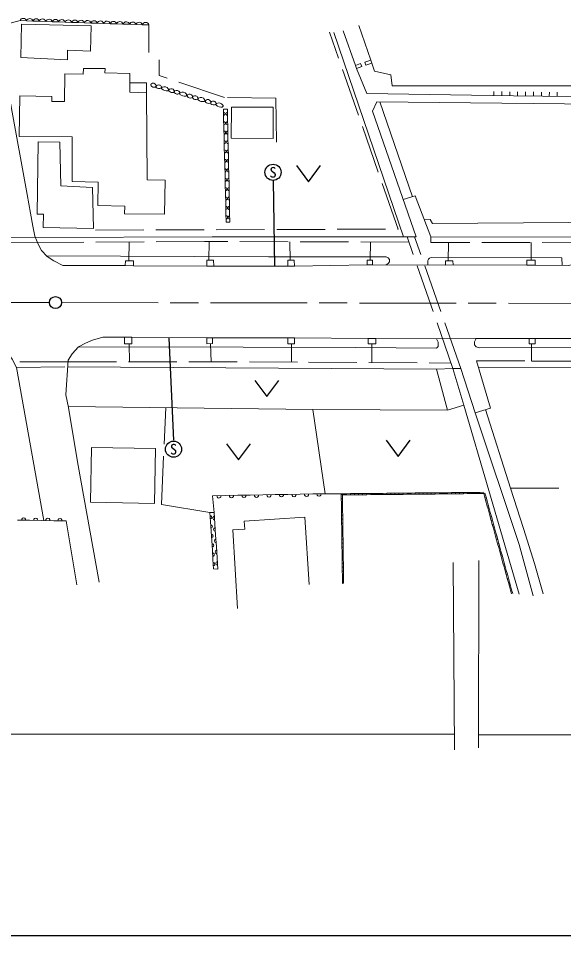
# Model space of a CAD drawing. Units: millimetres, scale not verified. Extents: x 40000 to 680000, y 20000 to 380000.
# Drawn here: x 172513 to 240242, y 205000 to 318932 of the extents above; entities that cross this region are included whole.
import ezdxf
from ezdxf.enums import TextEntityAlignment as Align

# ---------------------------------------------------------------- set-up
doc = ezdxf.new("R2010")
doc.units = ezdxf.units.MM
doc.header["$LTSCALE"] = 1000
doc.linetypes.add('CHAIN', pattern=[18.5, 12, -1.5, 3.5, -1.5])
doc.linetypes.add('DASHED', pattern=[7.5, 6, -1.5])
for name, color, linetype, lineweight in [('M-BGD', 7, 'Continuous', 9), ('M-BGD-EXST', 7, 'Continuous', 25), ('M-BMK', 2, 'CHAIN', 13), ('M-BMK-SRVR', 3, 'Continuous', 25), ('M-STR-HTXT', 7, 'Continuous', 13), ('M-TTL-BAND', 7, 'Continuous', 25)]:
    doc.layers.add(name, color=color, linetype=linetype, lineweight=lineweight)
doc.styles.add('ＭＳ ゴシック', font='')
doc.styles.get('ＭＳ ゴシック').set_extended_font_data('MS Gothic')

msp = doc.modelspace()

# ---------------------------------------------------------------- linework, layer by layer
at = {"layer": 'M-BGD'}
for p, q in [((173524, 318619), (172725, 318645)), ((174324, 318592), (173524, 318619)), ((175124, 318565), (174324, 318592)), ((175924, 318538), (175124, 318565)), ((176724, 318511), (175924, 318538)), ((177523, 318484), (176724, 318511)), ((178323, 318458), (177523, 318484)), ((179123, 318431), (178323, 318458)), ((179923, 318404), (179123, 318431)), ((180722, 318377), (179923, 318404)), ((181522, 318350), (180722, 318377)), ((182322, 318323), (181522, 318350)), ((183122, 318296), (182322, 318323)), ((183922, 318270), (183122, 318296)), ((184721, 318243), (183922, 318270)), ((185521, 318216), (184721, 318243)), ((186321, 318189), (185521, 318216)), ((187121, 318162), (186321, 318189)), ((187921, 318135), (187121, 318162)), ((188720, 318108), (187921, 318135)), ((188720, 318108), (188720, 314684)), ((214795, 318038), (216284, 313732)), ((211696, 317168), (220345, 291779)), ((214401, 313089), (212871, 317387)), ((216284, 313732), (215540, 313478)), ((215666, 313109), (215540, 313478)), ((215666, 313109), (216410, 313363)), ((216410, 313363), (216284, 313732)), ((214401, 313089), (215029, 313303)), ((214401, 313089), (214527, 312720)), ((214527, 312720), (215155, 312934)), ((215155, 312934), (215029, 313303)), ((231576, 309839), (231570, 309340)), ((232560, 309829), (232554, 309329)), ((233544, 309818), (233539, 309318)), ((234528, 309807), (234523, 309307)), ((235513, 309796), (235507, 309296)), ((236497, 309786), (236492, 309286)), ((237481, 309775), (237476, 309275)), ((238466, 309764), (238460, 309264)), ((239450, 309753), (239444, 309253)), ((197979, 307658), (198008, 306489)), ((197979, 307658), (198474, 307658)), ((198500, 306489), (198474, 307658)), ((198980, 307913), (198963, 304033)), ((204160, 307891), (198980, 307913)), ((204143, 304011), (204160, 307891)), ((221471, 296775), (217418, 308578)), ((198008, 306489), (198037, 305319)), ((198526, 305319), (198500, 306489)), ((198037, 305319), (198065, 304150)), ((198552, 304150), (198526, 305319)), ((198065, 304150), (198094, 302981)), ((198578, 302980), (198552, 304150)), ((198963, 304033), (204143, 304011)), ((198094, 302981), (198123, 301811)), ((198603, 301811), (198578, 302980)), ((198123, 301811), (198152, 300642)), ((198629, 300641), (198603, 301811)), ((198152, 300642), (198181, 299472)), ((198655, 299472), (198629, 300641)), ((198181, 299472), (198210, 298303)), ((198681, 298303), (198655, 299472)), ((198210, 298303), (198238, 297134)), ((198706, 297133), (198681, 298303)), ((198238, 297134), (198267, 295964)), ((198732, 295964), (198706, 297133)), ((198267, 295964), (198296, 294795)), ((198758, 294794), (198732, 295964)), ((198296, 294795), (198325, 293626)), ((198784, 293625), (198758, 294794)), ((198325, 293626), (198784, 293625)), ((223757, 291780), (223756, 291089)), ((185812, 288832), (185801, 288222)), ((186812, 288813), (185812, 288832)), ((186801, 288204), (186812, 288813)), ((196767, 288908), (195917, 288901)), ((195917, 288901), (195924, 288151)), ((196774, 288158), (196767, 288908)), ((206787, 288915), (205987, 288909)), ((205987, 288909), (205992, 288149)), ((206792, 288155), (206787, 288915)), ((215846, 288311), (206792, 288155)), ((216498, 288900), (215838, 288891)), ((215838, 288891), (215846, 288311)), ((215846, 288311), (216506, 288320)), ((216506, 288320), (216498, 288900)), ((225580, 288295), (216506, 288320)), ((226497, 288831), (225577, 288825)), ((225577, 288825), (225580, 288295)), ((225580, 288295), (226500, 288301)), ((226500, 288301), (226497, 288831)), ((235670, 288296), (226500, 288301)), ((235673, 288906), (235670, 288296)), ((235670, 288296), (236720, 288291)), ((236723, 288901), (235673, 288906)), ((236720, 288291), (236723, 288901)), ((185801, 288222), (178039, 288245)), ((185801, 288222), (186801, 288204)), ((195924, 288151), (186801, 288204)), ((195924, 288151), (196774, 288158)), ((205992, 288149), (196774, 288158)), ((205992, 288149), (206792, 288155)), ((185702, 279338), (185696, 278498)), ((186622, 279332), (185702, 279338)), ((186616, 278492), (186622, 279332)), ((186622, 279332), (195907, 279243)), ((196627, 279257), (195907, 279243)), ((195907, 279243), (195922, 278513)), ((196627, 279257), (205986, 279248)), ((196642, 278528), (196627, 279257)), ((206816, 279251), (205986, 279248)), ((205986, 279248), (205989, 278508)), ((206819, 278511), (206816, 279251)), ((206816, 279251), (215964, 279184)), ((216904, 279184), (215964, 279184)), ((215964, 279184), (215964, 278514)), ((216904, 278514), (216904, 279184)), ((216904, 279184), (224498, 279126)), ((224498, 279126), (229296, 279167)), ((229296, 279167), (235947, 279155)), ((236717, 279162), (235947, 279155)), ((235947, 279155), (235952, 278495)), ((236717, 279162), (246019, 279163)), ((236722, 278502), (236717, 279162)), ((185696, 278498), (186616, 278492)), ((195922, 278513), (196642, 278528)), ((205989, 278508), (206819, 278511)), ((215964, 278514), (216904, 278514)), ((235952, 278495), (236722, 278502)), ((209089, 270354), (178723, 270702)), ((181592, 265643), (181457, 258834)), ((189550, 265487), (181592, 265643)), ((189416, 258678), (189550, 265487)), ((202863, 259751), (204417, 259778)), ((204417, 259778), (205971, 259804)), ((205971, 259804), (207524, 259831)), ((207524, 259831), (209078, 259858)), ((209078, 259858), (210632, 259885)), ((213266, 259891), (212614, 259884)), ((212623, 259235), (212614, 259885)), ((212614, 259885), (212766, 259735)), ((213266, 259891), (213768, 259896)), ((213266, 259891), (213268, 259741)), ((213768, 259896), (214269, 259901)), ((213768, 259896), (213769, 259746)), ((214269, 259901), (214771, 259906)), ((214269, 259901), (214271, 259751)), ((214771, 259906), (215272, 259911)), ((214771, 259906), (214773, 259756)), ((215272, 259911), (215774, 259916)), ((215272, 259911), (215274, 259761)), ((215274, 259761), (215776, 259766)), ((215774, 259916), (216276, 259922)), ((215774, 259916), (215776, 259766)), ((215776, 259766), (216277, 259772)), ((216276, 259922), (216777, 259927)), ((216276, 259922), (216277, 259772)), ((216277, 259772), (216779, 259777)), ((216777, 259927), (217279, 259932)), ((216777, 259927), (216779, 259777)), ((216779, 259777), (217280, 259782)), ((217279, 259932), (217780, 259937)), ((217279, 259932), (217280, 259782)), ((217280, 259782), (217782, 259787)), ((217780, 259937), (218282, 259942)), ((217780, 259937), (217782, 259787)), ((217782, 259787), (218283, 259792)), ((218282, 259942), (218783, 259948)), ((218282, 259942), (218283, 259792)), ((218283, 259792), (218785, 259798)), ((218783, 259948), (219285, 259953)), ((218783, 259948), (218785, 259798)), ((218785, 259798), (219286, 259803)), ((219285, 259953), (219786, 259958)), ((219285, 259953), (219286, 259803)), ((219286, 259803), (219788, 259808)), ((219786, 259958), (220288, 259963)), ((219786, 259958), (219788, 259808)), ((219788, 259808), (220289, 259813)), ((220288, 259963), (220789, 259968)), ((220288, 259963), (220289, 259813)), ((220289, 259813), (220791, 259818)), ((220789, 259968), (221291, 259973)), ((220789, 259968), (220791, 259818)), ((220791, 259818), (221292, 259823)), ((221291, 259973), (221792, 259979)), ((221291, 259973), (221292, 259823)), ((221292, 259823), (221794, 259829)), ((221792, 259979), (222294, 259984)), ((221792, 259979), (221794, 259829)), ((221794, 259829), (222296, 259834)), ((222294, 259984), (222796, 259989)), ((222294, 259984), (222296, 259834)), ((222296, 259834), (222797, 259839)), ((222796, 259989), (223297, 259994)), ((222796, 259989), (222797, 259839)), ((222797, 259839), (223299, 259844)), ((223297, 259994), (223799, 259999)), ((223297, 259994), (223299, 259844)), ((223299, 259844), (223800, 259849)), ((223799, 259999), (224300, 260004)), ((223799, 259999), (223800, 259849)), ((223800, 259849), (224302, 259854)), ((224300, 260004), (224802, 260010)), ((224300, 260004), (224302, 259854)), ((224302, 259854), (224803, 259860)), ((224802, 260010), (225303, 260015)), ((224802, 260010), (224803, 259860)), ((224803, 259860), (225305, 259865)), ((225303, 260015), (225805, 260020)), ((225303, 260015), (225305, 259865)), ((225305, 259865), (225806, 259870)), ((225805, 260020), (226306, 260025)), ((225805, 260020), (225806, 259870)), ((225806, 259870), (226308, 259875)), ((226306, 260025), (226808, 260030)), ((226306, 260025), (226308, 259875)), ((226308, 259875), (226809, 259880)), ((226808, 260030), (227309, 260035)), ((226808, 260030), (226809, 259880)), ((226809, 259880), (227311, 259885)), ((227309, 260035), (227811, 260041)), ((227309, 260035), (227311, 259885)), ((227311, 259885), (227812, 259891)), ((227811, 260041), (228312, 260046)), ((227811, 260041), (227812, 259891)), ((227812, 259891), (228314, 259896)), ((228312, 260046), (228814, 260051)), ((228312, 260046), (228314, 259896)), ((228314, 259896), (228815, 259901)), ((228814, 260051), (229315, 260056)), ((228814, 260051), (228815, 259901)), ((228815, 259901), (229317, 259906)), ((229315, 260056), (229817, 260061)), ((229315, 260056), (229317, 259906)), ((229317, 259906), (229819, 259911)), ((229817, 260061), (230319, 260066)), ((229817, 260061), (229819, 259911)), ((229819, 259911), (230320, 259916)), ((230465, 259956), (230320, 259916)), ((230320, 259916), (230453, 259436)), ((230465, 259956), (230597, 259476)), ((181457, 258834), (189416, 258678)), ((196648, 259643), (198202, 259670)), ((196648, 259643), (196818, 257552)), ((198202, 259670), (199756, 259697)), ((199756, 259697), (201310, 259724)), ((201310, 259724), (202863, 259751)), ((212623, 259235), (212773, 259237)), ((212630, 258736), (212623, 259235)), ((212630, 258736), (212780, 258738)), ((212637, 258237), (212630, 258736)), ((212766, 259735), (213268, 259741)), ((212773, 259237), (212766, 259735)), ((212780, 258738), (212773, 259237)), ((212787, 258239), (212780, 258738)), ((213268, 259741), (213769, 259746)), ((213769, 259746), (214271, 259751)), ((214271, 259751), (214773, 259756)), ((214773, 259756), (215274, 259761)), ((230597, 259476), (230453, 259436)), ((230453, 259436), (230585, 258956)), ((230730, 258996), (230585, 258956)), ((230585, 258956), (230718, 258476)), ((230597, 259476), (230730, 258996)), ((230730, 258996), (230863, 258516)), ((196313, 257552), (190289, 258549)), ((196388, 256386), (196313, 257552)), ((196313, 257552), (196818, 257552)), ((196818, 257552), (196915, 256146)), ((212637, 258237), (212787, 258239)), ((212644, 257738), (212637, 258237)), ((212644, 257738), (212794, 257740)), ((212651, 257239), (212644, 257738)), ((212794, 257740), (212787, 258239)), ((212801, 257241), (212794, 257740)), ((230863, 258516), (230718, 258476)), ((230718, 258476), (230851, 257996)), ((230995, 258036), (230851, 257996)), ((230851, 257996), (230983, 257516)), ((230863, 258516), (230995, 258036)), ((231128, 257556), (230983, 257516)), ((230983, 257516), (231116, 257036)), ((230995, 258036), (231128, 257556)), ((231128, 257556), (231260, 257076)), ((172413, 256610), (173919, 256584)), ((173919, 256584), (175425, 256557)), ((175425, 256557), (176931, 256531)), ((176931, 256531), (178437, 256505)), ((179780, 248576), (178437, 256505)), ((196463, 255221), (196388, 256386)), ((212651, 257239), (212801, 257241)), ((212657, 256740), (212651, 257239)), ((212657, 256740), (212807, 256742)), ((212664, 256241), (212657, 256740)), ((212807, 256742), (212801, 257241)), ((212814, 256243), (212807, 256742)), ((231260, 257076), (231116, 257036)), ((231116, 257036), (231248, 256556)), ((231393, 256596), (231248, 256556)), ((231248, 256556), (231381, 256076)), ((231260, 257076), (231393, 256596)), ((231393, 256596), (231526, 256116)), ((196538, 254056), (196463, 255221)), ((196915, 256146), (197012, 254741)), ((212664, 256241), (212814, 256243)), ((212671, 255742), (212664, 256241)), ((212671, 255742), (212821, 255744)), ((212678, 255243), (212671, 255742)), ((212678, 255243), (212828, 255245)), ((212685, 254744), (212678, 255243)), ((212821, 255744), (212814, 256243)), ((212828, 255245), (212821, 255744)), ((212835, 254746), (212828, 255245)), ((231526, 256116), (231381, 256076)), ((231381, 256076), (231514, 255597)), ((231658, 255636), (231514, 255597)), ((231514, 255597), (231646, 255117)), ((231526, 256116), (231658, 255636)), ((231658, 255636), (231791, 255156)), ((197012, 254741), (197110, 253335)), ((212685, 254744), (212835, 254746)), ((212692, 254246), (212685, 254744)), ((212692, 254246), (212842, 254248)), ((212698, 253747), (212692, 254246)), ((212842, 254248), (212835, 254746)), ((212848, 253749), (212842, 254248)), ((231791, 255156), (231646, 255117)), ((231646, 255117), (231779, 254637)), ((231924, 254676), (231779, 254637)), ((231779, 254637), (231912, 254157)), ((231791, 255156), (231924, 254676)), ((232056, 254196), (231912, 254157)), ((231912, 254157), (232044, 253677)), ((231924, 254676), (232056, 254196)), ((232056, 254196), (232189, 253716)), ((196613, 252891), (196538, 254056)), ((197110, 253335), (197207, 251930)), ((212698, 253747), (212848, 253749)), ((212705, 253248), (212698, 253747)), ((212705, 253248), (212855, 253250)), ((212712, 252749), (212705, 253248)), ((212855, 253250), (212848, 253749)), ((212862, 252751), (212855, 253250)), ((232189, 253716), (232044, 253677)), ((232044, 253677), (232177, 253197)), ((232321, 253237), (232177, 253197)), ((232177, 253197), (232309, 252717)), ((232189, 253716), (232321, 253237)), ((232321, 253237), (232454, 252757)), ((196689, 251726), (196613, 252891)), ((197207, 251930), (197304, 250525)), ((212712, 252749), (212862, 252751)), ((212719, 252250), (212712, 252749)), ((212719, 252250), (212869, 252252)), ((212726, 251751), (212719, 252250)), ((212869, 252252), (212862, 252751)), ((212876, 251753), (212869, 252252)), ((232454, 252757), (232309, 252717)), ((232309, 252717), (232442, 252237)), ((232587, 252277), (232442, 252237)), ((232442, 252237), (232575, 251757)), ((232454, 252757), (232587, 252277)), ((232719, 251797), (232575, 251757)), ((232587, 252277), (232719, 251797)), ((232719, 251797), (232852, 251317)), ((196764, 250561), (196689, 251726)), ((212726, 251751), (212876, 251753)), ((212733, 251252), (212726, 251751)), ((212733, 251252), (212883, 251254)), ((212739, 250753), (212733, 251252)), ((212739, 250753), (212889, 250755)), ((212746, 250254), (212739, 250753)), ((212883, 251254), (212876, 251753)), ((212889, 250755), (212883, 251254)), ((212896, 250256), (212889, 250755)), ((232575, 251757), (232707, 251277)), ((232852, 251317), (232707, 251277)), ((232707, 251277), (232840, 250797)), ((232985, 250837), (232840, 250797)), ((232840, 250797), (232973, 250317)), ((232852, 251317), (232985, 250837)), ((232985, 250837), (233117, 250357)), ((196764, 250561), (197304, 250525)), ((212746, 250254), (212896, 250256)), ((212753, 249755), (212746, 250254)), ((212753, 249755), (212903, 249757)), ((212760, 249257), (212753, 249755)), ((212903, 249757), (212896, 250256)), ((212910, 249259), (212903, 249757)), ((233117, 250357), (232973, 250317)), ((232973, 250317), (233105, 249837)), ((233250, 249877), (233105, 249837)), ((233105, 249837), (233238, 249357)), ((233117, 250357), (233250, 249877)), ((233250, 249877), (233382, 249397)), ((212760, 249257), (212910, 249259)), ((212767, 248758), (212760, 249257)), ((212767, 248758), (212917, 248760)), ((212917, 248760), (212910, 249259)), ((233382, 249397), (233238, 249357)), ((233238, 249357), (233371, 248877)), ((233515, 248917), (233371, 248877)), ((233371, 248877), (233503, 248397)), ((233382, 249397), (233515, 248917)), ((233648, 248437), (233503, 248397)), ((233503, 248397), (233636, 247917)), ((233515, 248917), (233648, 248437)), ((233648, 248437), (233780, 247957)), ((233780, 247957), (233636, 247917)), ((233636, 247917), (233768, 247437)), ((233780, 247957), (233913, 247477))]:
    msp.add_line(p, q, dxfattribs=at)
at = {"layer": 'M-BGD', "linetype": 'DASHED', "lineweight": 13}
for p, q in [((186348, 310928), (188441, 310928)), ((188441, 310928), (188447, 309689)), ((174620, 291714), (168375, 291785)), ((226495, 275431), (220813, 291778)), ((227473, 275448), (221731, 291776)), ((186250, 288824), (186270, 291160)), ((196168, 288903), (196208, 291211)), ((206255, 288911), (206223, 291183)), ((216203, 288896), (216240, 291154)), ((266079, 291036), (223756, 291089)), ((225908, 288827), (225931, 291086)), ((236201, 288903), (236201, 291073)), ((186295, 278494), (186305, 276265)), ((196380, 278522), (196472, 276254)), ((206421, 278510), (206440, 276244)), ((216431, 278514), (216413, 276189)), ((236244, 278498), (236243, 276370)), ((178704, 276272), (171920, 276251)), ((172275, 275566), (178661, 275645)), ((226495, 275431), (224450, 275345)), ((190289, 258549), (190820, 270563))]:
    msp.add_line(p, q, dxfattribs=at)
at = {"layer": 'M-BGD'}
for points in [[(170134, 316484), (170091, 317976), (172725, 318645)], [(178039, 288245), (176907, 288808), (176080, 289370), (175369, 290082), (174955, 290902), (174555, 291871), (174325, 293118), (174020, 294752), (173600, 297036), (171564, 308197), (170443, 314007), (170306, 315220)], [(216410, 313363), (216767, 312391), (218791, 311923), (218924, 310544), (253342, 310557), (297667, 310272), (297426, 312543)], [(214527, 312720), (215786, 309603), (234007, 309299), (259130, 309038), (298326, 308369), (299443, 307582), (300691, 305579), (301835, 303577), (301880, 302006), (301579, 301557), (302820, 291511)], [(221918, 291776), (216488, 307385), (217026, 308583), (251999, 308206), (252024, 307171), (280621, 306489), (295027, 306148), (297372, 305082), (298480, 303996), (299247, 302845), (301767, 291511), (273142, 291777), (243670, 291763), (223757, 291780), (221794, 296871), (220300, 296426)], [(222944, 293887), (223661, 293937), (223950, 293441), (269110, 293776), (301246, 293852)], [(174620, 291714), (196587, 291814), (221918, 291776)], [(176023, 289428), (203593, 289308), (218187, 289308), (218451, 289182), (218613, 288978), (218613, 288683), (218445, 288473), (218199, 288315)], [(246650, 289511), (240782, 288243), (236720, 288291)], [(240054, 288252), (240010, 289198), (223778, 289248), (223588, 289142), (223436, 289017), (223358, 288860), (223357, 288301)], [(182554, 248913), (179866, 263859), (178741, 270612), (178426, 272176), (178716, 276459), (179211, 277283), (179976, 278145), (180834, 278596), (181706, 278945), (183000, 279337), (185702, 279338)], [(252534, 278951), (252521, 278075), (241249, 278062), (229792, 278021), (229383, 278146), (229182, 278363), (229168, 278760), (229377, 279167)], [(166496, 279044), (168784, 279004), (170144, 278189), (171084, 277509), (171747, 276587), (172275, 275566), (175691, 256553)], [(224460, 279127), (224669, 278716), (224648, 278193), (224453, 277970), (214442, 278063), (200441, 278093), (179976, 278145)], [(226495, 275431), (227473, 275448), (229268, 269956), (231169, 270523), (229431, 276414)], [(178661, 275645), (224450, 275345), (225820, 270263), (209089, 270354), (210632, 259885), (212765, 259885)], [(225820, 270263), (227826, 270868), (226495, 275431)], [(304286, 275365), (279123, 275422), (254227, 275523), (229673, 275593)], [(227826, 270868), (230969, 260309), (234697, 247405)], [(230525, 270331), (233658, 260561), (235257, 255553), (236621, 251234), (237712, 247437)], [(236438, 247203), (234730, 253568), (229268, 269956)], [(199717, 245627), (199172, 255424), (200629, 255487), (200579, 256496), (208076, 256983), (208636, 248602)]]:
    msp.add_lwpolyline(points, dxfattribs=at)
for points in [[(172921, 318202), (172835, 314054), (178626, 313764), (178634, 314982), (181465, 314837), (181574, 318022)], [(186348, 312095), (186348, 309751), (188447, 309689), (188495, 298868), (190758, 298831), (190683, 294606), (185703, 294643), (185722, 295624), (182402, 295681), (182440, 298604), (179196, 298661), (179177, 304206), (172613, 304244), (172683, 309323), (176673, 309238), (176659, 308616), (178243, 308616), (178282, 312038), (180550, 311990), (180590, 312715), (183279, 312691), (183271, 312173)], [(174974, 303615), (174854, 294629), (175655, 294620), (175577, 292959), (181842, 292841), (181720, 297922), (177773, 298115), (177682, 303550)]]:
    msp.add_lwpolyline(points, close=True, dxfattribs=at)
at = {"layer": 'M-BGD', "linetype": 'DASHED', "lineweight": 13}
for points in [[(182103, 292640), (219689, 292750), (211164, 317204)], [(204596, 303562), (204491, 309026), (198127, 309109), (189993, 311832), (189993, 313799)], [(174876, 291095), (168053, 291028), (157720, 291124), (146091, 290993), (140804, 290825), (135706, 290574), (130455, 290290), (125286, 289883), (115309, 288868), (105122, 287673), (97296, 286597), (83780, 286702)], [(221035, 291141), (195635, 291213), (174876, 291095)], [(178704, 276272), (208534, 276242), (226278, 276122)], [(229431, 276414), (236282, 276370), (246386, 276331), (254225, 276283), (279159, 276170), (286135, 276153), (296204, 276113), (303642, 275973), (303657, 275367)], [(233658, 260561), (256314, 260707), (306741, 261009)]]:
    msp.add_lwpolyline(points, dxfattribs=at)
at = {"layer": 'M-BGD'}
for centre, radius, start, end in [((173121, 318515), 417, 14.35326, 161.8012), ((173920, 318488), 417, 14.35441, 161.8), ((174720, 318462), 417, 14.35274, 161.80024), ((175520, 318435), 417, 14.35252, 161.80189), ((176320, 318408), 417, 14.35252, 161.80189), ((177120, 318381), 417, 14.35326, 161.8012), ((177919, 318354), 417, 14.35441, 161.8), ((178719, 318327), 417, 14.35274, 161.80024), ((179519, 318300), 417, 14.35252, 161.80189), ((180319, 318274), 417, 14.35252, 161.80189), ((181118, 318247), 417, 14.35326, 161.8012), ((181918, 318220), 417, 14.35441, 161.8), ((182718, 318193), 417, 14.35274, 161.80024), ((183518, 318166), 417, 14.35252, 161.80189), ((184318, 318139), 417, 14.35326, 161.8012), ((185117, 318113), 417, 14.35258, 161.80183), ((185917, 318086), 417, 14.35441, 161.8), ((186717, 318059), 417, 14.35435, 161.80006), ((187517, 318032), 417, 14.35274, 161.80024), ((188316, 318005), 417, 14.35326, 161.8012), ((189106, 310660), 155, 115.08661, 220.94673), ((189359, 310851), 472, 218.4315, 288.84822), ((189260, 310511), 363, 26.77261, 127.26705), ((189461, 310563), 167, 287.61766, 41.941), ((189803, 310450), 187, 123.49285, 212.83669), ((189997, 310683), 484, 223.65598, 298.77703), ((189917, 310245), 422, 26.77785, 121.00715), ((190167, 310381), 138, 297.03926, 22.88531), ((190426, 310247), 141, 116.48898, 219.68665), ((190952, 310919), 991, 230.25099, 276.60652), ((190648, 309887), 563, 31.46794, 120.33235), ((190983, 310087), 173, 298.56297, 32.97643), ((191367, 309987), 155, 115.08835, 220.94046), ((191521, 309838), 363, 26.7737, 127.26751), ((191722, 309891), 167, 287.61751, 41.94618), ((192064, 309777), 187, 123.48403, 212.84551), ((192178, 309572), 422, 26.77785, 121.00715), ((191620, 310179), 472, 218.43291, 288.84739), ((192258, 310010), 484, 223.65545, 298.77756), ((192428, 309708), 138, 297.03926, 22.88531), ((192687, 309574), 141, 116.48898, 219.68665), ((193213, 310247), 991, 230.25099, 276.60652), ((192909, 309214), 563, 31.46794, 120.33235), ((193244, 309414), 173, 298.56297, 32.97643), ((193628, 309314), 155, 115.08509, 220.94729), ((193881, 309506), 472, 218.42882, 288.84887), ((193782, 309166), 363, 26.77432, 127.26735), ((193983, 309218), 167, 287.61903, 41.94071), ((194325, 309105), 187, 123.48586, 212.83942), ((194518, 309338), 484, 223.65989, 298.77342), ((194439, 308899), 422, 26.77651, 121.00798), ((194689, 309036), 138, 297.04007, 22.89024), ((194948, 308902), 141, 116.49098, 219.67957), ((195473, 309574), 991, 230.25179, 276.60572), ((195170, 308542), 563, 31.46855, 120.33174), ((195505, 308741), 173, 298.56672, 32.96831), ((195889, 308641), 155, 115.08509, 220.94729), ((196043, 308493), 363, 26.7737, 127.26751), ((196141, 308833), 472, 218.43249, 288.8452), ((196243, 308545), 167, 287.61751, 41.94618), ((196586, 308432), 187, 123.49014, 212.8385), ((196779, 308665), 484, 223.65683, 298.77426), ((196700, 308226), 422, 26.77705, 121.00973), ((196950, 308363), 138, 297.04408, 22.88258), ((197209, 308229), 141, 116.49237, 219.68432), ((197734, 308901), 991, 230.25099, 276.60652), ((197430, 307869), 563, 31.46794, 120.33235), ((197765, 308069), 173, 298.56605, 32.97445), ((197998, 307074), 195, 269.94965, 92.87495), ((198482, 307073), 195, 89.79826, 272.72351), ((198027, 305904), 195, 269.94679, 92.87781), ((198508, 305904), 195, 89.79839, 272.72632), ((198056, 304735), 195, 269.94819, 92.87635), ((198534, 304734), 195, 89.79839, 272.72632), ((198085, 303565), 195, 269.94672, 92.87789), ((198560, 303565), 195, 89.80126, 272.72345), ((198114, 302396), 195, 269.94671, 92.87495), ((198585, 302395), 195, 89.79832, 272.72345), ((198142, 301227), 195, 269.94811, 92.87348), ((198611, 301226), 195, 89.79692, 272.72785), ((198171, 300057), 195, 269.94811, 92.87348), ((198637, 300057), 195, 89.79833, 272.72638), ((198200, 298888), 195, 269.94965, 92.87495), ((198663, 298887), 195, 89.79826, 272.72351), ((198229, 297719), 195, 269.94965, 92.87495), ((198688, 297718), 195, 89.79833, 272.72638), ((198258, 296549), 195, 269.95105, 92.87348), ((198714, 296548), 195, 89.79839, 272.72632), ((198287, 295380), 195, 269.94965, 92.87495), ((198740, 295379), 195, 89.80126, 272.72345), ((198315, 294210), 195, 269.94679, 92.87781), ((198766, 294209), 195, 89.79832, 272.72345), ((203641, 259726), 262, 172.60008, 9.38444), ((205194, 259753), 262, 172.60008, 9.38444), ((206748, 259780), 262, 172.60008, 9.38444), ((208302, 259807), 262, 172.60008, 9.38444), ((209856, 259834), 262, 172.60117, 9.38331), ((197426, 259618), 262, 172.60135, 9.38534), ((198980, 259645), 262, 172.60135, 9.38534), ((200533, 259672), 262, 172.60117, 9.38331), ((202087, 259699), 262, 172.60114, 9.38334), ((173167, 256642), 255, 348.84379, 189.15897), ((174672, 256615), 255, 348.84495, 189.15785), ((176178, 256589), 255, 348.84379, 189.15897), ((177684, 256563), 255, 348.84379, 189.15897), ((196356, 256969), 195, 272.11609, 95.25569), ((196904, 256852), 238, 103.11303, 264.80698), ((196431, 255804), 195, 272.1189, 95.25582), ((197001, 255446), 238, 103.10919, 264.81099), ((196506, 254639), 195, 272.11748, 95.25449), ((197099, 254041), 238, 103.11292, 264.80952), ((196581, 253474), 195, 272.11462, 95.25735), ((196656, 252309), 195, 272.11761, 95.25729), ((197196, 252635), 238, 103.10919, 264.81099), ((196731, 251144), 195, 272.11462, 95.25735), ((197293, 251230), 238, 103.11021, 264.8098)]:
    msp.add_arc(centre, radius, start, end, dxfattribs=at)
at = {"layer": 'M-BGD-EXST'}
for p, q in [((207044, 300635), (208544, 298635)), ((208544, 298635), (210044, 300635)), ((204174, 298781), (204325, 288113)), ((191191, 279197), (191783, 266524)), ((201870, 273961), (203370, 271961)), ((203370, 271961), (204870, 273961)), ((198366, 266097), (199866, 264097)), ((199866, 264097), (201366, 266097)), ((218196, 266524), (219696, 264524)), ((219696, 264524), (221196, 266524))]:
    msp.add_line(p, q, dxfattribs=at)
for centre in [(204144, 299808), (191788, 265417)]:
    msp.add_circle(centre, 1000, dxfattribs=at)
at = {"layer": 'M-BMK'}
for p, q in [((176372, 283631), (149960, 283675)), ((177872, 283629), (276112, 283486))]:
    msp.add_line(p, q, dxfattribs=at)
at = {"layer": 'M-BMK-SRVR'}
msp.add_circle((177122, 283630), 750, dxfattribs=at)
at = {"layer": 'M-STR-HTXT'}
for p, q in [((226499, 251339), (226678, 228091)), ((229679, 228332), (229696, 251592)), ((98285, 230012), (226663, 230012)), ((229680, 229943), (304693, 229943))]:
    msp.add_line(p, q, dxfattribs=at)
at = {"layer": 'M-TTL-BAND'}
msp.add_line((40000, 205000), (579000, 205000), dxfattribs=at)

# ---------------------------------------------------------------- texts
at = {"layer": 'M-BGD-EXST', "style": 'ＭＳ ゴシック'}
for p in [(204144, 299808), (191788, 265417)]:
    msp.add_text('S', height=1320, dxfattribs=at).set_placement(p, align=Align.MIDDLE_CENTER)

doc.saveas('drawing.dxf')
